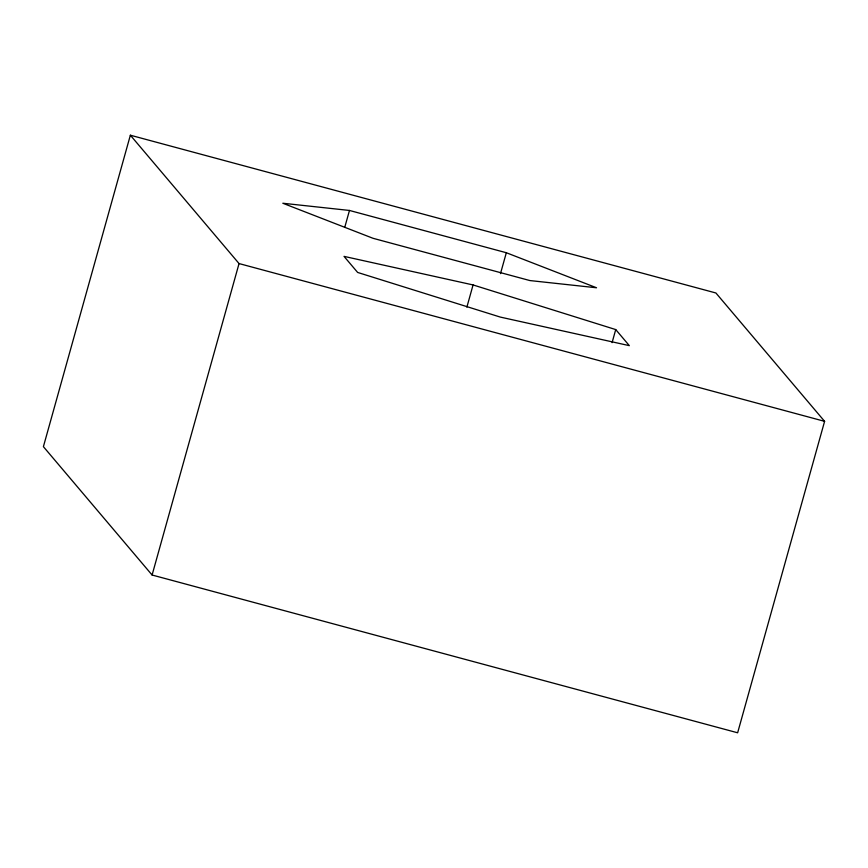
<?xml version="1.0" encoding="UTF-8"?>
<svg xmlns="http://www.w3.org/2000/svg" width="868" height="868" viewBox="0 0 868 868"><rect width="100%" height="100%" fill="white"/><g stroke="black" fill="none" stroke-linecap="round" stroke-linejoin="round"><path stroke-width="1.3" d="M130.363 135.213L43.4 446.662L152.095 575.017L737.637 732.787L824.6 421.338L715.905 292.983L130.363 135.213L239.047 263.568L824.6 421.338M152.095 575.017L239.047 263.568M344.726 227.438L349.468 210.457L506.326 252.729L596.544 287.775L529.892 280.559L373.034 238.299L282.816 203.242L349.468 210.457M466.875 307.142L473.071 284.943L615.727 329.58L629.333 345.648L500.293 317.08L357.638 272.443L344.032 256.375L473.071 284.943M500.489 273.615L506.326 252.729M612.081 342.643L615.727 329.58"/></g></svg>
